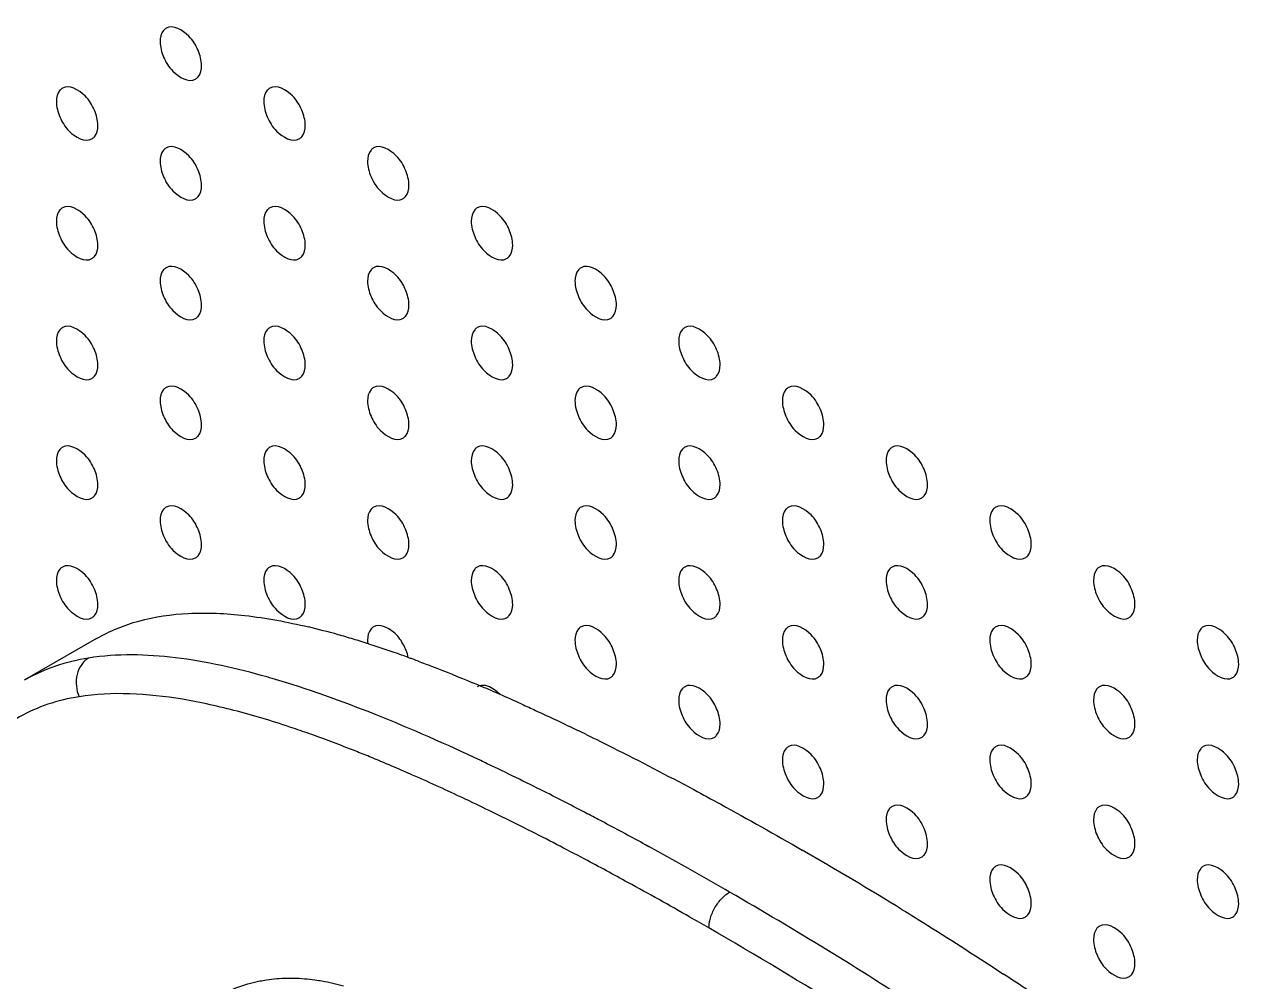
# Model space of a CAD drawing. Header units: millimetres. Extents: x 0 to 1189, y 0 to 841.
# Drawn here: x 699.79 to 741.19, y 387.02 to 419.67 of the extents above; entities that cross this region are included whole.
import ezdxf

# ---------------------------------------------------------------- set-up
doc = ezdxf.new("R2010")
doc.units = ezdxf.units.MM
doc.header["$LTSCALE"] = 65.395
doc.layers.get('0').update_dxf_attribs({"linetype": 'CONTINUOUS'})
doc.layers.add('AXIS', color=7, linetype='CONTINUOUS')

msp = doc.modelspace()

# ---------------------------------------------------------------- linework, layer by layer
at = {"color": 7, "linetype": 'Continuous'}
for p, q in [((702.258, 398.724), (699.793, 397.3)), ((712.881, 398.077), (712.943, 398.054)), ((712.881, 398.076), (712.943, 398.053))]:
    msp.add_line(p, q, dxfattribs=at)
at = {"color": 9, "linetype": 'Continuous'}
for p, q in [((711.663, 394.65), (711.56, 394.692)), ((711.663, 394.65), (711.56, 394.692)), ((713.196, 393.994), (713.031, 394.067)), ((713.196, 393.994), (713.031, 394.066)), ((716.741, 392.312), (716.678, 392.344)), ((716.741, 392.311), (716.678, 392.344)), ((721.106, 391.615), (720.882, 391.737)), ((721.106, 391.613), (720.882, 391.737)), ((718.899, 391.198), (718.649, 391.33)), ((718.899, 391.197), (718.649, 391.33)), ((722.568, 390.802), (722.334, 390.933)), ((722.568, 390.8), (722.334, 390.933))]:
    msp.add_line(p, q, dxfattribs=at)
at = {"color": 7, "linetype": 'Continuous'}
for centre, radius, start, end in [((703.677, 374.816), 24.984, 74.1794, 76.5794), ((702.575, 370.828), 29.122, 73.1643, 74.2323), ((701.75, 368.085), 31.987, 72.1755, 73.1729), ((700.386, 363.849), 36.436, 70.3327, 72.1727), ((698.801, 359.332), 41.224, 70.0299, 70.3723), ((698.088, 357.374), 43.308, 69.5411, 69.9397), ((692.359, 342.944), 58.834, 67.02921, 67.28988), ((691.319, 340.495), 61.495, 66.60745, 67.02801), ((690.208, 337.922), 64.297, 66.3527, 66.60865), ((688.703, 334.492), 68.043, 65.6577, 66.35066), ((678.883, 313.453), 91.263, 63.94578, 64.15797), ((653.685, 265.691), 145.273, 58.43919, 60.0042), ((669.561, 290.702), 115.646, 55.77182, 56.62571)]:
    msp.add_arc(centre, radius, start, end, dxfattribs=at)
at = {"color": 9, "linetype": 'Continuous'}
for centre, radius, start, end in [((702.671, 392.293), 5.775, 119.4736, 119.8874), ((702.674, 392.286), 5.783, 119.1568, 119.4736), ((700.268, 369.979), 28.519, 73.7535, 74.1529), ((696.82, 359.633), 38.024, 70.3691, 71.3787), ((689.688, 341.228), 57.765, 66.83235, 67.63993), ((679.739, 318.958), 83.57, 64.60634, 64.77715), ((687.592, 336.321), 63.101, 66.22511, 66.83589), ((675.171, 309.453), 94.115, 63.25946, 64.57553), ((682.42, 324.758), 75.768, 64.64562, 66.03408), ((667.838, 294.915), 110.398, 62.39958, 63.25557), ((677.713, 314.798), 86.784, 64.00414, 64.65363), ((674.212, 307.618), 94.773, 63.37918, 64.00394), ((664.898, 289.279), 116.755, 62.12891, 62.40244), ((661.614, 283.09), 123.761, 61.38728, 62.12422), ((667.1, 293.525), 110.558, 62.20792, 63.32009), ((655.5, 271.901), 136.512, 60.6866, 61.27637), ((660.36, 280.79), 124.966, 61.29989, 62.06701), ((652.733, 266.932), 140.785, 60.3021, 61.28552), ((648.549, 259.549), 150.685, 60.02345, 60.57945), ((646.866, 256.621), 152.649, 60.02572, 60.30674)]:
    msp.add_arc(centre, radius, start, end, dxfattribs=at)
at = {"color": 7, "linetype": 'Continuous'}
for points, knots in [([(702.258, 398.724), (702.707, 398.983), (703.727, 399.398), (705.454, 399.641), (707.405, 399.545), (708.762, 399.289), (709.476, 399.119)], [0, 0, 0, 0, 0.210385, 0.441023, 0.702336, 1, 1, 1, 1]), ([(713.225, 397.95), (713.377, 397.893), (713.997, 397.658), (714.611, 397.41), (715.073, 397.217)], [0, 0, 0, 0, 0.244367, 1, 1, 1, 1]), ([(716.75, 396.486), (716.908, 396.415), (717.549, 396.122), (718.185, 395.821), (718.663, 395.589)], [0, 0, 0, 0, 0.24613, 1, 1, 1, 1]), ([(718.967, 395.441), (719.268, 395.294), (720.492, 394.688), (721.704, 394.057), (722.613, 393.569)], [0, 0, 0, 0, 0.244916, 1, 1, 1, 1]), ([(722.613, 393.569), (722.92, 393.404), (724.162, 392.731), (725.392, 392.038), (726.313, 391.506)], [0, 0, 0, 0, 0.247209, 1, 1, 1, 1]), ([(729.722, 389.476), (730.014, 389.296), (731.174, 388.577), (732.324, 387.84), (733.179, 387.277)], [0, 0, 0, 0, 0.250715, 1, 1, 1, 1])]:
    msp.add_open_spline(points, degree=3, knots=knots, dxfattribs=at)
at = {"color": 9, "linetype": 'Continuous'}
for points, knots in [([(701.985, 398.055), (701.603, 397.994), (700.868, 397.819), (700.176, 397.515), (699.857, 397.337)], [0, 0, 0, 0, 0.514113, 1, 1, 1, 1]), ([(701.985, 398.055), (701.893, 398.003), (701.72, 397.839), (701.572, 397.498), (701.547, 397.109), (701.61, 396.854), (701.658, 396.739)], [0, 0, 0, 0, 0.216293, 0.471754, 0.744658, 1, 1, 1, 1]), ([(708.056, 397.414), (707.036, 397.703), (705.036, 398.159), (702.958, 398.212), (701.985, 398.055)], [0, 0, 0, 0, 0.518258, 1, 1, 1, 1]), ([(715.352, 394.56), (714.179, 395.113), (711.849, 396.144), (709.448, 397.009), (708.247, 397.359)], [0, 0, 0, 0, 0.509006, 1, 1, 1, 1]), ([(701.658, 396.739), (701.3, 396.682), (700.598, 396.515), (699.61, 396.082), (698.728, 395.462), (698.229, 394.94), (698.002, 394.657)], [0, 0, 0, 0, 0.25306, 0.500294, 0.747206, 1, 1, 1, 1]), ([(708.962, 395.666), (708.333, 395.878), (707.087, 396.259), (705.222, 396.678), (703.412, 396.883), (702.224, 396.83), (701.658, 396.739)], [0, 0, 0, 0, 0.267372, 0.524516, 0.769178, 1, 1, 1, 1]), ([(711.56, 394.692), (711.396, 394.759), (710.745, 395.022), (710.089, 395.27), (709.595, 395.446)], [0, 0, 0, 0, 0.252304, 1, 1, 1, 1]), ([(723.131, 388.853), (723.131, 388.964), (723.173, 389.208), (723.325, 389.557), (723.551, 389.863), (723.742, 390.022), (723.838, 390.077)], [0, 0, 0, 0, 0.227123, 0.500001, 0.772878, 1, 1, 1, 1]), ([(736.951, 381.388), (734.841, 383.038), (730.539, 386.055), (726.061, 388.793), (723.838, 390.077)], [0, 0, 0, 0, 0.510688, 1, 1, 1, 1]), ([(732.59, 382.859), (731.044, 383.945), (727.926, 386.003), (724.727, 387.93), (723.131, 388.853)], [0, 0, 0, 0, 0.506202, 1, 1, 1, 1]), ([(707.824, 387.044), (707.898, 387.059), (708.204, 387.112), (708.513, 387.137), (708.747, 387.142)], [0, 0, 0, 0, 0.245758, 1, 1, 1, 1]), ([(708.747, 387.142), (708.825, 387.143), (709.144, 387.143), (709.462, 387.117), (709.7, 387.084)], [0, 0, 0, 0, 0.24451, 1, 1, 1, 1]), ([(709.7, 387.084), (709.781, 387.072), (710.108, 387.021), (710.432, 386.945), (710.674, 386.878)], [0, 0, 0, 0, 0.24417, 1, 1, 1, 1]), ([(705.787, 386.125), (706.082, 386.352), (706.731, 386.743), (707.453, 386.971), (707.824, 387.044)], [0, 0, 0, 0, 0.496284, 1, 1, 1, 1])]:
    msp.add_open_spline(points, degree=3, knots=knots, dxfattribs=at)
at = {"layer": 'AXIS', "color": 7, "linetype": 'Continuous'}
for points, knots in [([(704.628, 419.533), (704.596, 419.514), (704.461, 419.401), (704.422, 419.21), (704.422, 419.076)], [0, 0, 0, 0, 0.220867, 1, 1, 1, 1]), ([(705.836, 418.26), (705.836, 418.438), (705.73, 418.813), (705.417, 419.339), (704.864, 419.67), (704.628, 419.533)], [0, 0, 0, 0, 0.277753, 0.577543, 1, 1, 1, 1]), ([(704.422, 419.076), (704.422, 418.897), (704.528, 418.523), (704.841, 417.996), (705.395, 417.666), (705.63, 417.802)], [0, 0, 0, 0, 0.277753, 0.577543, 1, 1, 1, 1]), ([(705.63, 417.802), (705.663, 417.821), (705.797, 417.935), (705.836, 418.125), (705.836, 418.26)], [0, 0, 0, 0, 0.220867, 1, 1, 1, 1]), ([(701.093, 417.492), (701.06, 417.473), (700.926, 417.36), (700.887, 417.169), (700.887, 417.035)], [0, 0, 0, 0, 0.220867, 1, 1, 1, 1]), ([(702.301, 416.218), (702.301, 416.397), (702.195, 416.772), (701.882, 417.298), (701.328, 417.629), (701.093, 417.492)], [0, 0, 0, 0, 0.277753, 0.577543, 1, 1, 1, 1]), ([(708.164, 417.492), (708.131, 417.473), (707.997, 417.36), (707.958, 417.169), (707.958, 417.035)], [0, 0, 0, 0, 0.220867, 1, 1, 1, 1]), ([(709.372, 416.218), (709.372, 416.397), (709.266, 416.772), (708.953, 417.298), (708.399, 417.629), (708.164, 417.492)], [0, 0, 0, 0, 0.277753, 0.577543, 1, 1, 1, 1]), ([(700.887, 417.035), (700.887, 416.856), (700.993, 416.481), (701.305, 415.955), (701.859, 415.624), (702.094, 415.761)], [0, 0, 0, 0, 0.277753, 0.577543, 1, 1, 1, 1]), ([(707.958, 417.035), (707.958, 416.856), (708.064, 416.481), (708.376, 415.955), (708.93, 415.624), (709.165, 415.761)], [0, 0, 0, 0, 0.277753, 0.577543, 1, 1, 1, 1]), ([(702.094, 415.761), (702.127, 415.78), (702.262, 415.893), (702.301, 416.084), (702.301, 416.218)], [0, 0, 0, 0, 0.220867, 1, 1, 1, 1]), ([(709.165, 415.761), (709.198, 415.78), (709.333, 415.894), (709.372, 416.084), (709.372, 416.218)], [0, 0, 0, 0, 0.220867, 1, 1, 1, 1]), ([(704.628, 415.451), (704.596, 415.432), (704.461, 415.318), (704.422, 415.128), (704.422, 414.994)], [0, 0, 0, 0, 0.220867, 1, 1, 1, 1]), ([(705.836, 414.177), (705.836, 414.356), (705.73, 414.731), (705.417, 415.257), (704.864, 415.588), (704.628, 415.451)], [0, 0, 0, 0, 0.277753, 0.577543, 1, 1, 1, 1]), ([(711.7, 415.451), (711.667, 415.432), (711.532, 415.318), (711.493, 415.128), (711.493, 414.994)], [0, 0, 0, 0, 0.220867, 1, 1, 1, 1]), ([(712.907, 414.177), (712.907, 414.356), (712.801, 414.731), (712.488, 415.257), (711.935, 415.588), (711.7, 415.451)], [0, 0, 0, 0, 0.277753, 0.577543, 1, 1, 1, 1]), ([(704.422, 414.994), (704.422, 414.815), (704.528, 414.44), (704.841, 413.914), (705.395, 413.583), (705.63, 413.72)], [0, 0, 0, 0, 0.277753, 0.577543, 1, 1, 1, 1]), ([(711.493, 414.994), (711.493, 414.815), (711.599, 414.44), (711.912, 413.914), (712.466, 413.583), (712.701, 413.72)], [0, 0, 0, 0, 0.277753, 0.577543, 1, 1, 1, 1]), ([(705.63, 413.72), (705.663, 413.739), (705.797, 413.852), (705.836, 414.043), (705.836, 414.177)], [0, 0, 0, 0, 0.220867, 1, 1, 1, 1]), ([(712.701, 413.72), (712.734, 413.739), (712.868, 413.852), (712.907, 414.043), (712.907, 414.177)], [0, 0, 0, 0, 0.220867, 1, 1, 1, 1]), ([(701.093, 413.41), (701.06, 413.391), (700.926, 413.277), (700.887, 413.086), (700.887, 412.952)], [0, 0, 0, 0, 0.220867, 1, 1, 1, 1]), ([(702.301, 412.136), (702.301, 412.315), (702.195, 412.689), (701.882, 413.216), (701.328, 413.546), (701.093, 413.41)], [0, 0, 0, 0, 0.277753, 0.577543, 1, 1, 1, 1]), ([(708.164, 413.41), (708.131, 413.391), (707.997, 413.277), (707.958, 413.086), (707.958, 412.952)], [0, 0, 0, 0, 0.220867, 1, 1, 1, 1]), ([(709.372, 412.136), (709.372, 412.315), (709.266, 412.689), (708.953, 413.216), (708.399, 413.546), (708.164, 413.41)], [0, 0, 0, 0, 0.277753, 0.577543, 1, 1, 1, 1]), ([(715.235, 413.41), (715.202, 413.391), (715.068, 413.277), (715.029, 413.086), (715.029, 412.952)], [0, 0, 0, 0, 0.220867, 1, 1, 1, 1]), ([(716.443, 412.136), (716.443, 412.315), (716.337, 412.689), (716.024, 413.216), (715.47, 413.546), (715.235, 413.41)], [0, 0, 0, 0, 0.277753, 0.577543, 1, 1, 1, 1]), ([(700.887, 412.952), (700.887, 412.773), (700.993, 412.399), (701.305, 411.872), (701.859, 411.542), (702.094, 411.678)], [0, 0, 0, 0, 0.277753, 0.577543, 1, 1, 1, 1]), ([(707.958, 412.952), (707.958, 412.774), (708.064, 412.399), (708.376, 411.872), (708.93, 411.542), (709.165, 411.678)], [0, 0, 0, 0, 0.277753, 0.577543, 1, 1, 1, 1]), ([(715.029, 412.952), (715.029, 412.774), (715.135, 412.399), (715.448, 411.872), (716.001, 411.542), (716.236, 411.679)], [0, 0, 0, 0, 0.277753, 0.577543, 1, 1, 1, 1]), ([(702.094, 411.678), (702.127, 411.698), (702.262, 411.811), (702.301, 412.002), (702.301, 412.136)], [0, 0, 0, 0, 0.220867, 1, 1, 1, 1]), ([(709.165, 411.678), (709.198, 411.698), (709.333, 411.811), (709.372, 412.002), (709.372, 412.136)], [0, 0, 0, 0, 0.220867, 1, 1, 1, 1]), ([(716.236, 411.679), (716.269, 411.698), (716.404, 411.811), (716.443, 412.002), (716.443, 412.136)], [0, 0, 0, 0, 0.220867, 1, 1, 1, 1]), ([(704.628, 411.368), (704.596, 411.349), (704.461, 411.236), (704.422, 411.045), (704.422, 410.911)], [0, 0, 0, 0, 0.220867, 1, 1, 1, 1]), ([(705.836, 410.095), (705.836, 410.273), (705.73, 410.648), (705.417, 411.174), (704.864, 411.505), (704.628, 411.368)], [0, 0, 0, 0, 0.277753, 0.577543, 1, 1, 1, 1]), ([(711.7, 411.368), (711.667, 411.349), (711.532, 411.236), (711.493, 411.045), (711.493, 410.911)], [0, 0, 0, 0, 0.220867, 1, 1, 1, 1]), ([(712.907, 410.095), (712.907, 410.273), (712.801, 410.648), (712.488, 411.175), (711.935, 411.505), (711.7, 411.368)], [0, 0, 0, 0, 0.277753, 0.577543, 1, 1, 1, 1]), ([(718.771, 411.369), (718.738, 411.349), (718.603, 411.236), (718.564, 411.045), (718.564, 410.911)], [0, 0, 0, 0, 0.220867, 1, 1, 1, 1]), ([(719.978, 410.095), (719.978, 410.273), (719.872, 410.648), (719.56, 411.175), (719.006, 411.505), (718.771, 411.369)], [0, 0, 0, 0, 0.277753, 0.577543, 1, 1, 1, 1]), ([(704.422, 410.911), (704.422, 410.732), (704.528, 410.358), (704.841, 409.831), (705.395, 409.501), (705.63, 409.637)], [0, 0, 0, 0, 0.277753, 0.577543, 1, 1, 1, 1]), ([(711.493, 410.911), (711.493, 410.732), (711.599, 410.358), (711.912, 409.831), (712.466, 409.501), (712.701, 409.637)], [0, 0, 0, 0, 0.277753, 0.577543, 1, 1, 1, 1]), ([(718.564, 410.911), (718.564, 410.732), (718.67, 410.358), (718.983, 409.831), (719.537, 409.501), (719.772, 409.637)], [0, 0, 0, 0, 0.277753, 0.577543, 1, 1, 1, 1]), ([(705.63, 409.637), (705.663, 409.656), (705.797, 409.77), (705.836, 409.96), (705.836, 410.095)], [0, 0, 0, 0, 0.220867, 1, 1, 1, 1]), ([(712.701, 409.637), (712.734, 409.656), (712.868, 409.77), (712.907, 409.961), (712.907, 410.095)], [0, 0, 0, 0, 0.220867, 1, 1, 1, 1]), ([(719.772, 409.637), (719.805, 409.656), (719.939, 409.77), (719.978, 409.961), (719.978, 410.095)], [0, 0, 0, 0, 0.220867, 1, 1, 1, 1]), ([(702.301, 408.053), (702.301, 408.232), (702.195, 408.607), (701.882, 409.133), (701.328, 409.464), (701.093, 409.327)], [0, 0, 0, 0, 0.277753, 0.577543, 1, 1, 1, 1]), ([(709.372, 408.053), (709.372, 408.232), (709.266, 408.607), (708.953, 409.133), (708.399, 409.464), (708.164, 409.327)], [0, 0, 0, 0, 0.277753, 0.577543, 1, 1, 1, 1]), ([(716.443, 408.053), (716.443, 408.232), (716.337, 408.607), (716.024, 409.133), (715.47, 409.464), (715.235, 409.327)], [0, 0, 0, 0, 0.277753, 0.577543, 1, 1, 1, 1]), ([(723.514, 408.053), (723.514, 408.232), (723.408, 408.607), (723.095, 409.133), (722.541, 409.464), (722.306, 409.327)], [0, 0, 0, 0, 0.277753, 0.577543, 1, 1, 1, 1]), ([(701.093, 409.327), (701.06, 409.308), (700.926, 409.195), (700.887, 409.004), (700.887, 408.87)], [0, 0, 0, 0, 0.220867, 1, 1, 1, 1]), ([(708.164, 409.327), (708.131, 409.308), (707.997, 409.195), (707.958, 409.004), (707.958, 408.87)], [0, 0, 0, 0, 0.220867, 1, 1, 1, 1]), ([(715.235, 409.327), (715.202, 409.308), (715.068, 409.195), (715.029, 409.004), (715.029, 408.87)], [0, 0, 0, 0, 0.220867, 1, 1, 1, 1]), ([(722.306, 409.327), (722.273, 409.308), (722.139, 409.195), (722.1, 409.004), (722.1, 408.87)], [0, 0, 0, 0, 0.220867, 1, 1, 1, 1]), ([(700.887, 408.87), (700.887, 408.691), (700.993, 408.316), (701.305, 407.79), (701.859, 407.459), (702.094, 407.596)], [0, 0, 0, 0, 0.277753, 0.577543, 1, 1, 1, 1]), ([(707.958, 408.87), (707.958, 408.691), (708.064, 408.316), (708.376, 407.79), (708.93, 407.459), (709.165, 407.596)], [0, 0, 0, 0, 0.277753, 0.577543, 1, 1, 1, 1]), ([(715.029, 408.87), (715.029, 408.691), (715.135, 408.316), (715.448, 407.79), (716.001, 407.459), (716.236, 407.596)], [0, 0, 0, 0, 0.277753, 0.577543, 1, 1, 1, 1]), ([(722.1, 408.87), (722.1, 408.691), (722.206, 408.316), (722.519, 407.79), (723.072, 407.459), (723.308, 407.596)], [0, 0, 0, 0, 0.277753, 0.577543, 1, 1, 1, 1]), ([(702.094, 407.596), (702.127, 407.615), (702.262, 407.728), (702.301, 407.919), (702.301, 408.053)], [0, 0, 0, 0, 0.220867, 1, 1, 1, 1]), ([(709.165, 407.596), (709.198, 407.615), (709.333, 407.729), (709.372, 407.919), (709.372, 408.053)], [0, 0, 0, 0, 0.220867, 1, 1, 1, 1]), ([(716.236, 407.596), (716.269, 407.615), (716.404, 407.729), (716.443, 407.919), (716.443, 408.053)], [0, 0, 0, 0, 0.220867, 1, 1, 1, 1]), ([(723.308, 407.596), (723.34, 407.615), (723.475, 407.729), (723.514, 407.919), (723.514, 408.053)], [0, 0, 0, 0, 0.220867, 1, 1, 1, 1]), ([(705.836, 406.012), (705.836, 406.191), (705.73, 406.566), (705.417, 407.092), (704.864, 407.423), (704.628, 407.286)], [0, 0, 0, 0, 0.277753, 0.577543, 1, 1, 1, 1]), ([(712.907, 406.012), (712.907, 406.191), (712.801, 406.566), (712.488, 407.092), (711.935, 407.423), (711.7, 407.286)], [0, 0, 0, 0, 0.277753, 0.577543, 1, 1, 1, 1]), ([(719.978, 406.012), (719.978, 406.191), (719.872, 406.566), (719.56, 407.092), (719.006, 407.423), (718.771, 407.286)], [0, 0, 0, 0, 0.277753, 0.577543, 1, 1, 1, 1]), ([(727.049, 406.012), (727.049, 406.191), (726.943, 406.566), (726.631, 407.092), (726.077, 407.423), (725.842, 407.286)], [0, 0, 0, 0, 0.277753, 0.577543, 1, 1, 1, 1]), ([(704.628, 407.286), (704.596, 407.267), (704.461, 407.153), (704.422, 406.963), (704.422, 406.829)], [0, 0, 0, 0, 0.220867, 1, 1, 1, 1]), ([(711.7, 407.286), (711.667, 407.267), (711.532, 407.153), (711.493, 406.963), (711.493, 406.829)], [0, 0, 0, 0, 0.220867, 1, 1, 1, 1]), ([(718.771, 407.286), (718.738, 407.267), (718.603, 407.153), (718.564, 406.963), (718.564, 406.829)], [0, 0, 0, 0, 0.220867, 1, 1, 1, 1]), ([(725.842, 407.286), (725.809, 407.267), (725.674, 407.154), (725.635, 406.963), (725.635, 406.829)], [0, 0, 0, 0, 0.220867, 1, 1, 1, 1]), ([(704.422, 406.829), (704.422, 406.65), (704.528, 406.275), (704.841, 405.749), (705.395, 405.418), (705.63, 405.555)], [0, 0, 0, 0, 0.277753, 0.577543, 1, 1, 1, 1]), ([(711.493, 406.829), (711.493, 406.65), (711.599, 406.275), (711.912, 405.749), (712.466, 405.418), (712.701, 405.555)], [0, 0, 0, 0, 0.277753, 0.577543, 1, 1, 1, 1]), ([(718.564, 406.829), (718.564, 406.65), (718.67, 406.275), (718.983, 405.749), (719.537, 405.418), (719.772, 405.555)], [0, 0, 0, 0, 0.277753, 0.577543, 1, 1, 1, 1]), ([(725.635, 406.829), (725.635, 406.65), (725.741, 406.275), (726.054, 405.749), (726.608, 405.418), (726.843, 405.555)], [0, 0, 0, 0, 0.277753, 0.577543, 1, 1, 1, 1]), ([(705.63, 405.555), (705.663, 405.574), (705.797, 405.687), (705.836, 405.878), (705.836, 406.012)], [0, 0, 0, 0, 0.220867, 1, 1, 1, 1]), ([(712.701, 405.555), (712.734, 405.574), (712.868, 405.687), (712.907, 405.878), (712.907, 406.012)], [0, 0, 0, 0, 0.220867, 1, 1, 1, 1]), ([(719.772, 405.555), (719.805, 405.574), (719.939, 405.687), (719.978, 405.878), (719.978, 406.012)], [0, 0, 0, 0, 0.220867, 1, 1, 1, 1]), ([(726.843, 405.555), (726.876, 405.574), (727.01, 405.687), (727.049, 405.878), (727.049, 406.012)], [0, 0, 0, 0, 0.220867, 1, 1, 1, 1]), ([(702.301, 403.971), (702.301, 404.15), (702.195, 404.524), (701.882, 405.051), (701.328, 405.381), (701.093, 405.245)], [0, 0, 0, 0, 0.277753, 0.577543, 1, 1, 1, 1]), ([(709.372, 403.971), (709.372, 404.15), (709.266, 404.524), (708.953, 405.051), (708.399, 405.381), (708.164, 405.245)], [0, 0, 0, 0, 0.277753, 0.577543, 1, 1, 1, 1]), ([(716.443, 403.971), (716.443, 404.15), (716.337, 404.524), (716.024, 405.051), (715.47, 405.381), (715.235, 405.245)], [0, 0, 0, 0, 0.277753, 0.577543, 1, 1, 1, 1]), ([(723.514, 403.971), (723.514, 404.15), (723.408, 404.524), (723.095, 405.051), (722.541, 405.381), (722.306, 405.245)], [0, 0, 0, 0, 0.277753, 0.577543, 1, 1, 1, 1]), ([(730.585, 403.971), (730.585, 404.15), (730.479, 404.525), (730.166, 405.051), (729.612, 405.381), (729.377, 405.245)], [0, 0, 0, 0, 0.277753, 0.577543, 1, 1, 1, 1]), ([(701.093, 405.245), (701.06, 405.226), (700.926, 405.112), (700.887, 404.921), (700.887, 404.787)], [0, 0, 0, 0, 0.220867, 1, 1, 1, 1]), ([(708.164, 405.245), (708.131, 405.226), (707.997, 405.112), (707.958, 404.921), (707.958, 404.787)], [0, 0, 0, 0, 0.220867, 1, 1, 1, 1]), ([(715.235, 405.245), (715.202, 405.226), (715.068, 405.112), (715.029, 404.921), (715.029, 404.787)], [0, 0, 0, 0, 0.220867, 1, 1, 1, 1]), ([(722.306, 405.245), (722.273, 405.226), (722.139, 405.112), (722.1, 404.922), (722.1, 404.787)], [0, 0, 0, 0, 0.220867, 1, 1, 1, 1]), ([(729.377, 405.245), (729.344, 405.226), (729.21, 405.112), (729.171, 404.922), (729.171, 404.787)], [0, 0, 0, 0, 0.220867, 1, 1, 1, 1]), ([(700.887, 404.787), (700.887, 404.608), (700.993, 404.234), (701.305, 403.707), (701.859, 403.377), (702.094, 403.513)], [0, 0, 0, 0, 0.277753, 0.577543, 1, 1, 1, 1]), ([(707.958, 404.787), (707.958, 404.609), (708.064, 404.234), (708.376, 403.707), (708.93, 403.377), (709.165, 403.513)], [0, 0, 0, 0, 0.277753, 0.577543, 1, 1, 1, 1]), ([(715.029, 404.787), (715.029, 404.609), (715.135, 404.234), (715.448, 403.707), (716.001, 403.377), (716.236, 403.514)], [0, 0, 0, 0, 0.277753, 0.577543, 1, 1, 1, 1]), ([(722.1, 404.787), (722.1, 404.609), (722.206, 404.234), (722.519, 403.708), (723.072, 403.377), (723.308, 403.514)], [0, 0, 0, 0, 0.277753, 0.577543, 1, 1, 1, 1]), ([(729.171, 404.787), (729.171, 404.609), (729.277, 404.234), (729.59, 403.708), (730.144, 403.377), (730.379, 403.514)], [0, 0, 0, 0, 0.277753, 0.577543, 1, 1, 1, 1]), ([(702.094, 403.513), (702.127, 403.533), (702.262, 403.646), (702.301, 403.837), (702.301, 403.971)], [0, 0, 0, 0, 0.220867, 1, 1, 1, 1]), ([(709.165, 403.513), (709.198, 403.533), (709.333, 403.646), (709.372, 403.837), (709.372, 403.971)], [0, 0, 0, 0, 0.220867, 1, 1, 1, 1]), ([(716.236, 403.514), (716.269, 403.533), (716.404, 403.646), (716.443, 403.837), (716.443, 403.971)], [0, 0, 0, 0, 0.220867, 1, 1, 1, 1]), ([(723.308, 403.514), (723.34, 403.533), (723.475, 403.646), (723.514, 403.837), (723.514, 403.971)], [0, 0, 0, 0, 0.220867, 1, 1, 1, 1]), ([(730.379, 403.514), (730.411, 403.533), (730.546, 403.646), (730.585, 403.837), (730.585, 403.971)], [0, 0, 0, 0, 0.220867, 1, 1, 1, 1]), ([(705.836, 401.93), (705.836, 402.108), (705.73, 402.483), (705.417, 403.009), (704.864, 403.34), (704.628, 403.203)], [0, 0, 0, 0, 0.277753, 0.577543, 1, 1, 1, 1]), ([(712.907, 401.93), (712.907, 402.108), (712.801, 402.483), (712.488, 403.01), (711.935, 403.34), (711.7, 403.203)], [0, 0, 0, 0, 0.277753, 0.577543, 1, 1, 1, 1]), ([(719.978, 401.93), (719.978, 402.108), (719.872, 402.483), (719.56, 403.01), (719.006, 403.34), (718.771, 403.204)], [0, 0, 0, 0, 0.277753, 0.577543, 1, 1, 1, 1]), ([(727.049, 401.93), (727.049, 402.109), (726.943, 402.483), (726.631, 403.01), (726.077, 403.34), (725.842, 403.204)], [0, 0, 0, 0, 0.277753, 0.577543, 1, 1, 1, 1]), ([(734.121, 401.93), (734.121, 402.109), (734.014, 402.483), (733.702, 403.01), (733.148, 403.34), (732.913, 403.204)], [0, 0, 0, 0, 0.277753, 0.577543, 1, 1, 1, 1]), ([(704.628, 403.203), (704.596, 403.184), (704.461, 403.071), (704.422, 402.88), (704.422, 402.746)], [0, 0, 0, 0, 0.220867, 1, 1, 1, 1]), ([(711.7, 403.203), (711.667, 403.184), (711.532, 403.071), (711.493, 402.88), (711.493, 402.746)], [0, 0, 0, 0, 0.220867, 1, 1, 1, 1]), ([(718.771, 403.204), (718.738, 403.184), (718.603, 403.071), (718.564, 402.88), (718.564, 402.746)], [0, 0, 0, 0, 0.220867, 1, 1, 1, 1]), ([(725.842, 403.204), (725.809, 403.184), (725.674, 403.071), (725.635, 402.88), (725.635, 402.746)], [0, 0, 0, 0, 0.220867, 1, 1, 1, 1]), ([(732.913, 403.204), (732.88, 403.185), (732.745, 403.071), (732.706, 402.88), (732.706, 402.746)], [0, 0, 0, 0, 0.220867, 1, 1, 1, 1]), ([(704.422, 402.746), (704.422, 402.567), (704.528, 402.193), (704.841, 401.666), (705.395, 401.336), (705.63, 401.472)], [0, 0, 0, 0, 0.277753, 0.577543, 1, 1, 1, 1]), ([(711.493, 402.746), (711.493, 402.567), (711.599, 402.193), (711.912, 401.666), (712.466, 401.336), (712.701, 401.472)], [0, 0, 0, 0, 0.277753, 0.577543, 1, 1, 1, 1]), ([(718.564, 402.746), (718.564, 402.567), (718.67, 402.193), (718.983, 401.666), (719.537, 401.336), (719.772, 401.472)], [0, 0, 0, 0, 0.277753, 0.577543, 1, 1, 1, 1]), ([(725.635, 402.746), (725.635, 402.567), (725.741, 402.193), (726.054, 401.666), (726.608, 401.336), (726.843, 401.472)], [0, 0, 0, 0, 0.277753, 0.577543, 1, 1, 1, 1]), ([(732.706, 402.746), (732.706, 402.568), (732.813, 402.193), (733.125, 401.666), (733.679, 401.336), (733.914, 401.472)], [0, 0, 0, 0, 0.277753, 0.577543, 1, 1, 1, 1]), ([(705.63, 401.472), (705.663, 401.491), (705.797, 401.605), (705.836, 401.795), (705.836, 401.93)], [0, 0, 0, 0, 0.220867, 1, 1, 1, 1]), ([(712.701, 401.472), (712.734, 401.491), (712.868, 401.605), (712.907, 401.796), (712.907, 401.93)], [0, 0, 0, 0, 0.220867, 1, 1, 1, 1]), ([(719.772, 401.472), (719.805, 401.491), (719.939, 401.605), (719.978, 401.796), (719.978, 401.93)], [0, 0, 0, 0, 0.220867, 1, 1, 1, 1]), ([(726.843, 401.472), (726.876, 401.491), (727.01, 401.605), (727.049, 401.796), (727.049, 401.93)], [0, 0, 0, 0, 0.220867, 1, 1, 1, 1]), ([(733.914, 401.472), (733.947, 401.492), (734.082, 401.605), (734.121, 401.796), (734.121, 401.93)], [0, 0, 0, 0, 0.220867, 1, 1, 1, 1]), ([(701.093, 401.162), (701.06, 401.143), (700.926, 401.03), (700.887, 400.839), (700.887, 400.705)], [0, 0, 0, 0, 0.220867, 1, 1, 1, 1]), ([(702.301, 399.888), (702.301, 400.067), (702.195, 400.442), (701.882, 400.968), (701.328, 401.299), (701.093, 401.162)], [0, 0, 0, 0, 0.277753, 0.577543, 1, 1, 1, 1]), ([(708.164, 401.162), (708.131, 401.143), (707.997, 401.03), (707.958, 400.839), (707.958, 400.705)], [0, 0, 0, 0, 0.220867, 1, 1, 1, 1]), ([(709.372, 399.888), (709.372, 400.067), (709.266, 400.442), (708.953, 400.968), (708.399, 401.299), (708.164, 401.162)], [0, 0, 0, 0, 0.277753, 0.577543, 1, 1, 1, 1]), ([(715.235, 401.162), (715.202, 401.143), (715.068, 401.03), (715.029, 400.839), (715.029, 400.705)], [0, 0, 0, 0, 0.220867, 1, 1, 1, 1]), ([(716.443, 399.888), (716.443, 400.067), (716.337, 400.442), (716.024, 400.968), (715.47, 401.299), (715.235, 401.162)], [0, 0, 0, 0, 0.277753, 0.577543, 1, 1, 1, 1]), ([(722.306, 401.162), (722.273, 401.143), (722.139, 401.03), (722.1, 400.839), (722.1, 400.705)], [0, 0, 0, 0, 0.220867, 1, 1, 1, 1]), ([(723.514, 399.888), (723.514, 400.067), (723.408, 400.442), (723.095, 400.968), (722.541, 401.299), (722.306, 401.162)], [0, 0, 0, 0, 0.277753, 0.577543, 1, 1, 1, 1]), ([(729.377, 401.162), (729.344, 401.143), (729.21, 401.03), (729.171, 400.839), (729.171, 400.705)], [0, 0, 0, 0, 0.220867, 1, 1, 1, 1]), ([(730.585, 399.889), (730.585, 400.067), (730.479, 400.442), (730.166, 400.968), (729.612, 401.299), (729.377, 401.162)], [0, 0, 0, 0, 0.277753, 0.577543, 1, 1, 1, 1]), ([(736.448, 401.162), (736.415, 401.143), (736.281, 401.03), (736.242, 400.839), (736.242, 400.705)], [0, 0, 0, 0, 0.220867, 1, 1, 1, 1]), ([(737.656, 399.889), (737.656, 400.067), (737.55, 400.442), (737.237, 400.968), (736.683, 401.299), (736.448, 401.162)], [0, 0, 0, 0, 0.277753, 0.577543, 1, 1, 1, 1]), ([(700.887, 400.705), (700.887, 400.526), (700.993, 400.151), (701.305, 399.625), (701.859, 399.294), (702.094, 399.431)], [0, 0, 0, 0, 0.277753, 0.577543, 1, 1, 1, 1]), ([(707.958, 400.705), (707.958, 400.526), (708.064, 400.151), (708.376, 399.625), (708.93, 399.294), (709.165, 399.431)], [0, 0, 0, 0, 0.277753, 0.577543, 1, 1, 1, 1]), ([(715.029, 400.705), (715.029, 400.526), (715.135, 400.151), (715.448, 399.625), (716.001, 399.294), (716.236, 399.431)], [0, 0, 0, 0, 0.277753, 0.577543, 1, 1, 1, 1]), ([(722.1, 400.705), (722.1, 400.526), (722.206, 400.151), (722.519, 399.625), (723.072, 399.294), (723.308, 399.431)], [0, 0, 0, 0, 0.277753, 0.577543, 1, 1, 1, 1]), ([(729.171, 400.705), (729.171, 400.526), (729.277, 400.151), (729.59, 399.625), (730.144, 399.295), (730.379, 399.431)], [0, 0, 0, 0, 0.277753, 0.577543, 1, 1, 1, 1]), ([(736.242, 400.705), (736.242, 400.526), (736.348, 400.152), (736.661, 399.625), (737.215, 399.295), (737.45, 399.431)], [0, 0, 0, 0, 0.277753, 0.577543, 1, 1, 1, 1]), ([(702.094, 399.431), (702.127, 399.45), (702.262, 399.563), (702.301, 399.754), (702.301, 399.888)], [0, 0, 0, 0, 0.220867, 1, 1, 1, 1]), ([(709.165, 399.431), (709.198, 399.45), (709.333, 399.564), (709.372, 399.754), (709.372, 399.888)], [0, 0, 0, 0, 0.220867, 1, 1, 1, 1]), ([(716.236, 399.431), (716.269, 399.45), (716.404, 399.564), (716.443, 399.754), (716.443, 399.888)], [0, 0, 0, 0, 0.220867, 1, 1, 1, 1]), ([(723.308, 399.431), (723.34, 399.45), (723.475, 399.564), (723.514, 399.754), (723.514, 399.888)], [0, 0, 0, 0, 0.220867, 1, 1, 1, 1]), ([(730.379, 399.431), (730.411, 399.45), (730.546, 399.564), (730.585, 399.754), (730.585, 399.889)], [0, 0, 0, 0, 0.220867, 1, 1, 1, 1]), ([(737.45, 399.431), (737.483, 399.45), (737.617, 399.564), (737.656, 399.754), (737.656, 399.889)], [0, 0, 0, 0, 0.220867, 1, 1, 1, 1]), ([(711.7, 399.121), (711.667, 399.102), (711.532, 398.988), (711.493, 398.798), (711.493, 398.664)], [0, 0, 0, 0, 0.220867, 1, 1, 1, 1]), ([(712.883, 398.075), (712.848, 398.24), (712.713, 398.561), (712.388, 399.006), (711.903, 399.239), (711.7, 399.121)], [0, 0, 0, 0, 0.294811, 0.589023, 1, 1, 1, 1]), ([(718.771, 399.121), (718.738, 399.102), (718.603, 398.988), (718.564, 398.798), (718.564, 398.664)], [0, 0, 0, 0, 0.220867, 1, 1, 1, 1]), ([(719.978, 397.847), (719.978, 398.026), (719.872, 398.401), (719.56, 398.927), (719.006, 399.258), (718.771, 399.121)], [0, 0, 0, 0, 0.277753, 0.577543, 1, 1, 1, 1]), ([(725.842, 399.121), (725.809, 399.102), (725.674, 398.989), (725.635, 398.798), (725.635, 398.664)], [0, 0, 0, 0, 0.220867, 1, 1, 1, 1]), ([(727.049, 397.847), (727.049, 398.026), (726.943, 398.401), (726.631, 398.927), (726.077, 399.258), (725.842, 399.121)], [0, 0, 0, 0, 0.277753, 0.577543, 1, 1, 1, 1]), ([(732.913, 399.121), (732.88, 399.102), (732.745, 398.989), (732.706, 398.798), (732.706, 398.664)], [0, 0, 0, 0, 0.220867, 1, 1, 1, 1]), ([(734.121, 397.847), (734.121, 398.026), (734.014, 398.401), (733.702, 398.927), (733.148, 399.258), (732.913, 399.121)], [0, 0, 0, 0, 0.277753, 0.577543, 1, 1, 1, 1]), ([(739.984, 399.121), (739.951, 399.102), (739.816, 398.989), (739.777, 398.798), (739.777, 398.664)], [0, 0, 0, 0, 0.220867, 1, 1, 1, 1]), ([(741.192, 397.847), (741.192, 398.026), (741.085, 398.401), (740.773, 398.927), (740.219, 399.258), (739.984, 399.121)], [0, 0, 0, 0, 0.277753, 0.577543, 1, 1, 1, 1]), ([(718.564, 398.664), (718.564, 398.485), (718.67, 398.11), (718.983, 397.584), (719.537, 397.253), (719.772, 397.39)], [0, 0, 0, 0, 0.277753, 0.577543, 1, 1, 1, 1]), ([(725.635, 398.664), (725.635, 398.485), (725.741, 398.11), (726.054, 397.584), (726.608, 397.253), (726.843, 397.39)], [0, 0, 0, 0, 0.277753, 0.577543, 1, 1, 1, 1]), ([(732.706, 398.664), (732.706, 398.485), (732.813, 398.11), (733.125, 397.584), (733.679, 397.253), (733.914, 397.39)], [0, 0, 0, 0, 0.277753, 0.577543, 1, 1, 1, 1]), ([(739.777, 398.664), (739.777, 398.485), (739.884, 398.11), (740.196, 397.584), (740.75, 397.253), (740.985, 397.39)], [0, 0, 0, 0, 0.277753, 0.577543, 1, 1, 1, 1]), ([(719.772, 397.39), (719.805, 397.409), (719.939, 397.522), (719.978, 397.713), (719.978, 397.847)], [0, 0, 0, 0, 0.220867, 1, 1, 1, 1]), ([(726.843, 397.39), (726.876, 397.409), (727.01, 397.522), (727.049, 397.713), (727.049, 397.847)], [0, 0, 0, 0, 0.220867, 1, 1, 1, 1]), ([(733.914, 397.39), (733.947, 397.409), (734.082, 397.522), (734.121, 397.713), (734.121, 397.847)], [0, 0, 0, 0, 0.220867, 1, 1, 1, 1]), ([(740.985, 397.39), (741.018, 397.409), (741.153, 397.523), (741.192, 397.713), (741.192, 397.847)], [0, 0, 0, 0, 0.220867, 1, 1, 1, 1]), ([(715.999, 396.82), (715.946, 396.876), (715.762, 397.041), (715.489, 397.159), (715.319, 397.114)], [0, 0, 0, 0, 0.303546, 1, 1, 1, 1]), ([(722.306, 397.08), (722.273, 397.061), (722.139, 396.947), (722.1, 396.757), (722.1, 396.622)], [0, 0, 0, 0, 0.220867, 1, 1, 1, 1]), ([(723.514, 395.806), (723.514, 395.985), (723.408, 396.359), (723.095, 396.886), (722.541, 397.216), (722.306, 397.08)], [0, 0, 0, 0, 0.277753, 0.577543, 1, 1, 1, 1]), ([(729.377, 397.08), (729.344, 397.061), (729.21, 396.947), (729.171, 396.757), (729.171, 396.622)], [0, 0, 0, 0, 0.220867, 1, 1, 1, 1]), ([(730.585, 395.806), (730.585, 395.985), (730.479, 396.36), (730.166, 396.886), (729.612, 397.216), (729.377, 397.08)], [0, 0, 0, 0, 0.277753, 0.577543, 1, 1, 1, 1]), ([(736.448, 397.08), (736.415, 397.061), (736.281, 396.947), (736.242, 396.757), (736.242, 396.623)], [0, 0, 0, 0, 0.220867, 1, 1, 1, 1]), ([(737.656, 395.806), (737.656, 395.985), (737.55, 396.36), (737.237, 396.886), (736.683, 397.217), (736.448, 397.08)], [0, 0, 0, 0, 0.277753, 0.577543, 1, 1, 1, 1]), ([(722.1, 396.622), (722.1, 396.444), (722.206, 396.069), (722.519, 395.543), (723.072, 395.212), (723.308, 395.349)], [0, 0, 0, 0, 0.277753, 0.577543, 1, 1, 1, 1]), ([(729.171, 396.622), (729.171, 396.444), (729.277, 396.069), (729.59, 395.543), (730.144, 395.212), (730.379, 395.349)], [0, 0, 0, 0, 0.277753, 0.577543, 1, 1, 1, 1]), ([(736.242, 396.623), (736.242, 396.444), (736.348, 396.069), (736.661, 395.543), (737.215, 395.212), (737.45, 395.349)], [0, 0, 0, 0, 0.277753, 0.577543, 1, 1, 1, 1]), ([(723.308, 395.349), (723.34, 395.368), (723.475, 395.481), (723.514, 395.672), (723.514, 395.806)], [0, 0, 0, 0, 0.220867, 1, 1, 1, 1]), ([(730.379, 395.349), (730.411, 395.368), (730.546, 395.481), (730.585, 395.672), (730.585, 395.806)], [0, 0, 0, 0, 0.220867, 1, 1, 1, 1]), ([(737.45, 395.349), (737.483, 395.368), (737.617, 395.481), (737.656, 395.672), (737.656, 395.806)], [0, 0, 0, 0, 0.220867, 1, 1, 1, 1]), ([(725.842, 395.039), (725.809, 395.019), (725.674, 394.906), (725.635, 394.715), (725.635, 394.581)], [0, 0, 0, 0, 0.220867, 1, 1, 1, 1]), ([(727.049, 393.765), (727.049, 393.943), (726.943, 394.318), (726.631, 394.845), (726.077, 395.175), (725.842, 395.039)], [0, 0, 0, 0, 0.277753, 0.577543, 1, 1, 1, 1]), ([(732.913, 395.039), (732.88, 395.02), (732.745, 394.906), (732.706, 394.715), (732.706, 394.581)], [0, 0, 0, 0, 0.220867, 1, 1, 1, 1]), ([(734.121, 393.765), (734.121, 393.944), (734.014, 394.318), (733.702, 394.845), (733.148, 395.175), (732.913, 395.039)], [0, 0, 0, 0, 0.277753, 0.577543, 1, 1, 1, 1]), ([(739.984, 395.039), (739.951, 395.02), (739.816, 394.906), (739.777, 394.715), (739.777, 394.581)], [0, 0, 0, 0, 0.220867, 1, 1, 1, 1]), ([(741.192, 393.765), (741.192, 393.944), (741.085, 394.318), (740.773, 394.845), (740.219, 395.175), (739.984, 395.039)], [0, 0, 0, 0, 0.277753, 0.577543, 1, 1, 1, 1]), ([(725.635, 394.581), (725.635, 394.402), (725.741, 394.028), (726.054, 393.501), (726.608, 393.171), (726.843, 393.307)], [0, 0, 0, 0, 0.277753, 0.577543, 1, 1, 1, 1]), ([(732.706, 394.581), (732.706, 394.402), (732.813, 394.028), (733.125, 393.501), (733.679, 393.171), (733.914, 393.307)], [0, 0, 0, 0, 0.277753, 0.577543, 1, 1, 1, 1]), ([(739.777, 394.581), (739.777, 394.403), (739.884, 394.028), (740.196, 393.501), (740.75, 393.171), (740.985, 393.307)], [0, 0, 0, 0, 0.277753, 0.577543, 1, 1, 1, 1]), ([(726.843, 393.307), (726.876, 393.326), (727.01, 393.44), (727.049, 393.631), (727.049, 393.765)], [0, 0, 0, 0, 0.220867, 1, 1, 1, 1]), ([(733.914, 393.307), (733.947, 393.327), (734.082, 393.44), (734.121, 393.631), (734.121, 393.765)], [0, 0, 0, 0, 0.220867, 1, 1, 1, 1]), ([(740.985, 393.307), (741.018, 393.327), (741.153, 393.44), (741.192, 393.631), (741.192, 393.765)], [0, 0, 0, 0, 0.220867, 1, 1, 1, 1]), ([(729.377, 392.997), (729.344, 392.978), (729.21, 392.865), (729.171, 392.674), (729.171, 392.54)], [0, 0, 0, 0, 0.220867, 1, 1, 1, 1]), ([(730.585, 391.724), (730.585, 391.902), (730.479, 392.277), (730.166, 392.803), (729.612, 393.134), (729.377, 392.997)], [0, 0, 0, 0, 0.277753, 0.577543, 1, 1, 1, 1]), ([(736.448, 392.997), (736.415, 392.978), (736.281, 392.865), (736.242, 392.674), (736.242, 392.54)], [0, 0, 0, 0, 0.220867, 1, 1, 1, 1]), ([(737.656, 391.724), (737.656, 391.902), (737.55, 392.277), (737.237, 392.803), (736.683, 393.134), (736.448, 392.997)], [0, 0, 0, 0, 0.277753, 0.577543, 1, 1, 1, 1]), ([(729.171, 392.54), (729.171, 392.361), (729.277, 391.986), (729.59, 391.46), (730.144, 391.129), (730.379, 391.266)], [0, 0, 0, 0, 0.277753, 0.577543, 1, 1, 1, 1]), ([(736.242, 392.54), (736.242, 392.361), (736.348, 391.987), (736.661, 391.46), (737.215, 391.13), (737.45, 391.266)], [0, 0, 0, 0, 0.277753, 0.577543, 1, 1, 1, 1]), ([(730.379, 391.266), (730.411, 391.285), (730.546, 391.399), (730.585, 391.589), (730.585, 391.724)], [0, 0, 0, 0, 0.220867, 1, 1, 1, 1]), ([(737.45, 391.266), (737.483, 391.285), (737.617, 391.399), (737.656, 391.589), (737.656, 391.724)], [0, 0, 0, 0, 0.220867, 1, 1, 1, 1]), ([(732.913, 390.956), (732.88, 390.937), (732.745, 390.824), (732.706, 390.633), (732.706, 390.499)], [0, 0, 0, 0, 0.220867, 1, 1, 1, 1]), ([(734.121, 389.682), (734.121, 389.861), (734.014, 390.236), (733.702, 390.762), (733.148, 391.093), (732.913, 390.956)], [0, 0, 0, 0, 0.277753, 0.577543, 1, 1, 1, 1]), ([(739.984, 390.956), (739.951, 390.937), (739.816, 390.824), (739.777, 390.633), (739.777, 390.499)], [0, 0, 0, 0, 0.220867, 1, 1, 1, 1]), ([(741.192, 389.682), (741.192, 389.861), (741.085, 390.236), (740.773, 390.762), (740.219, 391.093), (739.984, 390.956)], [0, 0, 0, 0, 0.277753, 0.577543, 1, 1, 1, 1]), ([(732.706, 390.499), (732.706, 390.32), (732.813, 389.945), (733.125, 389.419), (733.679, 389.088), (733.914, 389.225)], [0, 0, 0, 0, 0.277753, 0.577543, 1, 1, 1, 1]), ([(739.777, 390.499), (739.777, 390.32), (739.884, 389.945), (740.196, 389.419), (740.75, 389.088), (740.985, 389.225)], [0, 0, 0, 0, 0.277753, 0.577543, 1, 1, 1, 1]), ([(733.914, 389.225), (733.947, 389.244), (734.082, 389.357), (734.121, 389.548), (734.121, 389.682)], [0, 0, 0, 0, 0.220867, 1, 1, 1, 1]), ([(740.985, 389.225), (741.018, 389.244), (741.153, 389.358), (741.192, 389.548), (741.192, 389.682)], [0, 0, 0, 0, 0.220867, 1, 1, 1, 1]), ([(736.448, 388.915), (736.415, 388.896), (736.281, 388.782), (736.242, 388.592), (736.242, 388.458)], [0, 0, 0, 0, 0.220867, 1, 1, 1, 1]), ([(737.656, 387.641), (737.656, 387.82), (737.55, 388.195), (737.237, 388.721), (736.683, 389.052), (736.448, 388.915)], [0, 0, 0, 0, 0.277753, 0.577543, 1, 1, 1, 1]), ([(736.242, 388.458), (736.242, 388.279), (736.348, 387.904), (736.661, 387.378), (737.215, 387.047), (737.45, 387.184)], [0, 0, 0, 0, 0.277753, 0.577543, 1, 1, 1, 1]), ([(737.45, 387.184), (737.483, 387.203), (737.617, 387.316), (737.656, 387.507), (737.656, 387.641)], [0, 0, 0, 0, 0.220867, 1, 1, 1, 1])]:
    msp.add_open_spline(points, degree=3, knots=knots, dxfattribs=at)
for points in [[(711.493, 398.664), (711.493, 398.625), (711.496, 398.587), (711.5, 398.549)], [(715.319, 397.114), (715.29, 397.107), (715.261, 397.095), (715.235, 397.08)]]:
    msp.add_open_spline(points, degree=3, dxfattribs=at)

doc.saveas('drawing.dxf')
